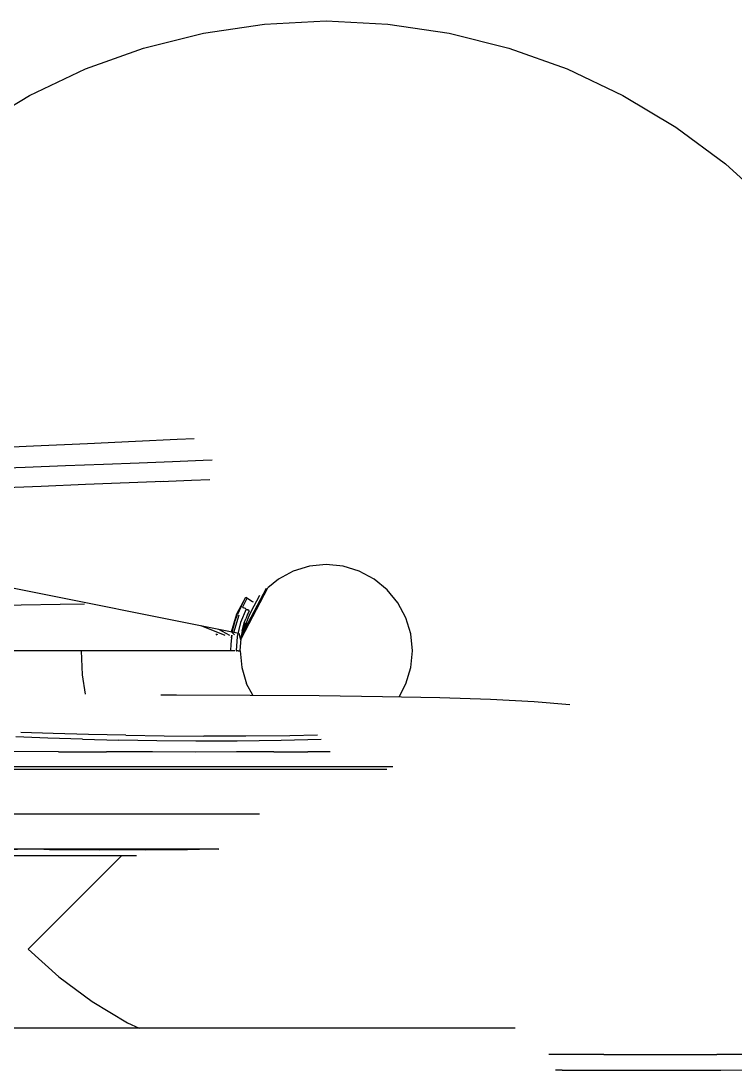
# Model space of a CAD drawing. Header units: millimetres. Extents: x -57554 to 16546, y 2142 to 98430.
# Drawn here: x -16408 to -15994, y 74943 to 75551 of the extents above; entities that cross this region are included whole.
import ezdxf

# ---------------------------------------------------------------- set-up
doc = ezdxf.new("R2010")
doc.units = ezdxf.units.MM

msp = doc.modelspace()

# ---------------------------------------------------------------- linework, layer by layer
at = {"color": 2, "linetype": 'Continuous'}
for p, q in [((-16302.58, 75544.23), (-16267.15, 75549.49)), ((-16267.15, 75549.49), (-16231.37, 75551.24)), ((-16231.37, 75551.24), (-16195.59, 75549.49)), ((-16195.59, 75549.49), (-16160.16, 75544.23)), ((-16337.32, 75535.53), (-16302.58, 75544.23)), ((-16160.16, 75544.23), (-16125.42, 75535.53)), ((-16371.05, 75523.46), (-16337.32, 75535.53)), ((-16125.42, 75535.53), (-16091.69, 75523.46)), ((-16403.43, 75508.15), (-16371.05, 75523.46)), ((-16091.69, 75523.46), (-16059.31, 75508.15)), ((-16420.96, 75497.64), (-16403.43, 75508.15)), ((-16059.31, 75508.15), (-16028.59, 75489.73)), ((-16028.59, 75489.73), (-15999.82, 75468.39)), ((-15999.82, 75468.39), (-15973.28, 75444.34)), ((-16369.94, 75306.23), (-16401.19, 75304.78)), ((-16341.97, 75307.51), (-16369.94, 75306.23)), ((-16317.78, 75308.62), (-16341.97, 75307.51)), ((-16307.95, 75309.07), (-16317.78, 75308.62)), ((-16401.19, 75304.78), (-16434.76, 75303.22)), ((-16382.71, 75293.58), (-16360.59, 75294.42)), ((-16360.59, 75294.42), (-16339.82, 75295.22)), ((-16339.82, 75295.22), (-16320.52, 75295.96)), ((-16320.52, 75295.96), (-16302.81, 75296.64)), ((-16302.81, 75296.64), (-16297.59, 75296.84)), ((-16430.46, 75291.78), (-16406.05, 75292.7)), ((-16406.05, 75292.7), (-16382.71, 75293.58)), ((-16371.07, 75282.55), (-16396.76, 75281.51)), ((-16325.51, 75284.42), (-16371.07, 75282.55)), ((-16327.34, 75284.34), (-16309.62, 75285.07)), ((-16309.62, 75285.07), (-16298.85, 75285.51)), ((-16396.76, 75281.51), (-16424.29, 75280.39)), ((-16241.12, 75235.28), (-16250.5, 75232.44)), ((-16231.37, 75236.24), (-16241.12, 75235.28)), ((-16221.61, 75235.28), (-16231.37, 75236.24)), ((-16212.24, 75232.44), (-16221.61, 75235.28)), ((-16259.15, 75227.82), (-16265.35, 75222.73)), ((-16250.5, 75232.44), (-16259.15, 75227.82)), ((-16203.59, 75227.82), (-16212.24, 75232.44)), ((-16196.01, 75221.6), (-16203.59, 75227.82)), ((-16283.14, 75196.54), (-16434.83, 75226.72)), ((-16280.59, 75193.5), (-16265.35, 75222.73)), ((-16280.09, 75195.86), (-16266.11, 75222.59)), ((-16189.8, 75214.02), (-16196.01, 75221.6)), ((-16283.16, 75207.69), (-16277.98, 75217.39)), ((-16280.75, 75212), (-16277.95, 75217.37)), ((-16277.32, 75216.95), (-16279.98, 75211.59)), ((-16277.98, 75217.39), (-16274.2, 75214.87)), ((-16274.88, 75208.93), (-16269.92, 75218.45)), ((-16274.2, 75214.87), (-16273.84, 75214.62)), ((-16432.79, 75212.33), (-16408.39, 75212.81)), ((-16408.39, 75212.81), (-16385.82, 75213.27)), ((-16385.82, 75213.27), (-16371.54, 75213.56)), ((-16280.75, 75212), (-16282.89, 75207.38)), ((-16277.78, 75210.45), (-16281.05, 75202.73)), ((-16279.98, 75211.59), (-16279.3, 75211.24)), ((-16279.81, 75211.51), (-16279.98, 75211.59)), ((-16279.3, 75211.24), (-16279.81, 75211.51)), ((-16278.74, 75210.95), (-16279.3, 75211.24)), ((-16278.29, 75210.71), (-16278.74, 75210.95)), ((-16277.97, 75210.55), (-16278.29, 75210.71)), ((-16277.78, 75210.45), (-16276.94, 75210.01)), ((-16277.78, 75210.45), (-16277.06, 75210.07)), ((-16276.94, 75210.01), (-16277.06, 75210.07)), ((-16277.03, 75207.19), (-16275.91, 75209.47)), ((-16276.32, 75209.69), (-16276.94, 75210.01)), ((-16275.91, 75209.47), (-16276.32, 75209.69)), ((-16275.91, 75206.83), (-16274.88, 75208.93)), ((-16185.18, 75205.38), (-16189.8, 75214.02)), ((-16286.35, 75197.18), (-16283.16, 75207.69)), ((-16284.94, 75196.9), (-16281.84, 75207.15)), ((-16284.6, 75202.59), (-16282.89, 75207.38)), ((-16281.05, 75202.73), (-16283.04, 75194.6)), ((-16278.93, 75202.36), (-16278.04, 75204.81)), ((-16277.03, 75207.19), (-16278.04, 75204.81)), ((-16277.65, 75202.38), (-16276.83, 75204.64)), ((-16276.83, 75204.64), (-16275.91, 75206.83)), ((-16182.33, 75196), (-16185.18, 75205.38)), ((-16290.04, 75195.18), (-16303.93, 75200.68)), ((-16287.26, 75195.06), (-16293.71, 75198.65)), ((-16284.7, 75195.45), (-16286.35, 75197.18)), ((-16286.22, 75197.61), (-16285.87, 75197.67)), ((-16286.22, 75197.61), (-16285.88, 75197.67)), ((-16285.96, 75197.1), (-16285.88, 75197.67)), ((-16285.95, 75197.1), (-16284.6, 75202.59)), ((-16285.87, 75197.67), (-16285.95, 75197.1)), ((-16284.6, 75202.59), (-16285.87, 75197.67)), ((-16280.21, 75197.65), (-16280.77, 75194.69)), ((-16280.21, 75197.65), (-16278.93, 75202.36)), ((-16280.21, 75197.65), (-16279.15, 75201.58)), ((-16280.09, 75195.86), (-16279.14, 75198.62)), ((-16279.43, 75197.78), (-16278.29, 75202.46)), ((-16279.15, 75201.58), (-16278.93, 75202.36)), ((-16278.29, 75202.46), (-16279.14, 75198.62)), ((-16279.14, 75198.62), (-16277.65, 75202.38)), ((-16295.27, 75196.02), (-16295.25, 75195.58)), ((-16295.25, 75195.58), (-16294.32, 75195.84)), ((-16295.25, 75195.58), (-16294.32, 75195.84)), ((-16286.42, 75193.84), (-16286.73, 75190.03)), ((-16286.42, 75193.84), (-16286.22, 75195.23)), ((-16286.22, 75195.23), (-16286.42, 75193.84)), ((-16283.04, 75194.6), (-16283.71, 75186.24)), ((-16281.02, 75192.68), (-16281.9, 75196.29)), ((-16281.37, 75186.24), (-16280.67, 75193.32)), ((-16280.77, 75194.69), (-16281.02, 75192.68)), ((-16280.99, 75192.91), (-16280.98, 75192.97)), ((-16280.77, 75194.69), (-16280.98, 75192.97)), ((-16280.89, 75193.43), (-16280.16, 75195.64)), ((-16280.75, 75194.81), (-16280.77, 75194.69)), ((-16280.67, 75193.32), (-16280.59, 75193.5)), ((-16280.59, 75193.5), (-16280.56, 75193.8)), ((-16280.56, 75194.28), (-16280.4, 75194.84)), ((-16280.55, 75194.06), (-16280.56, 75194.28)), ((-16280.56, 75193.8), (-16280.55, 75194.06)), ((-16280.4, 75194.84), (-16280.46, 75194.69)), ((-16280.4, 75194.84), (-16280.09, 75195.86)), ((-16181.37, 75186.24), (-16182.33, 75196)), ((-16284.32, 75186.24), (-16434.7, 75186.24)), ((-16373.63, 75186.24), (-16372.95, 75172.3)), ((-16286.73, 75190.03), (-16286.84, 75186.24)), ((-16283.71, 75186.24), (-16283.37, 75186.24)), ((-16282.89, 75186.24), (-16283.37, 75186.24)), ((-16282.56, 75186.24), (-16282.89, 75186.24)), ((-16282.56, 75186.24), (-16281.63, 75186.24)), ((-16281.63, 75186.24), (-16281.37, 75186.24)), ((-16281.37, 75186.24), (-16280.41, 75176.49)), ((-16182.33, 75176.49), (-16181.37, 75186.24)), ((-16372.95, 75172.3), (-16371.28, 75161.06)), ((-16280.41, 75176.49), (-16277.56, 75167.11)), ((-16185.18, 75167.11), (-16182.33, 75176.49)), ((-16274.05, 75160.54), (-16277.56, 75167.11)), ((-16189.18, 75159.62), (-16185.18, 75167.11)), ((-16327.42, 75160.81), (-16318.22, 75160.77)), ((-16318.22, 75160.77), (-16275.44, 75160.55)), ((-16275.44, 75160.55), (-16235.48, 75160.25)), ((-16235.48, 75160.25), (-16198.7, 75159.81)), ((-16198.7, 75159.81), (-16165.46, 75159.15)), ((-16165.46, 75159.15), (-16136.06, 75158.2)), ((-16136.06, 75158.2), (-16110.81, 75156.9)), ((-16110.81, 75156.9), (-16090.02, 75155.21)), ((-16392.86, 75135.7), (-16411.35, 75136.35)), ((-16389.7, 75138.34), (-16408.55, 75138.89)), ((-16369.27, 75137.82), (-16389.7, 75138.34)), ((-16347.72, 75137.35), (-16369.27, 75137.82)), ((-16347.72, 75137.35), (-16325.43, 75136.99)), ((-16325.43, 75136.99), (-16302.31, 75136.78)), ((-16278.02, 75136.79), (-16302.31, 75136.78)), ((-16252.45, 75137.05), (-16278.02, 75136.79)), ((-16236.37, 75137.4), (-16252.45, 75137.05)), ((-16372.82, 75135.09), (-16392.86, 75135.7)), ((-16372.82, 75135.09), (-16351.66, 75134.55)), ((-16329.75, 75134.13), (-16351.66, 75134.55)), ((-16306.97, 75133.9), (-16329.75, 75134.13)), ((-16282.97, 75133.9), (-16306.97, 75133.9)), ((-16257.61, 75134.19), (-16282.97, 75133.9)), ((-16234.36, 75134.78), (-16257.61, 75134.19)), ((-16386.77, 75127.72), (-16415.92, 75127.8)), ((-16386.77, 75127.72), (-16358.82, 75127.65)), ((-16332.17, 75127.61), (-16358.82, 75127.65)), ((-16307.02, 75127.6), (-16332.17, 75127.61)), ((-16283.54, 75127.62), (-16307.02, 75127.6)), ((-16261.83, 75127.66), (-16283.54, 75127.62)), ((-16261.83, 75127.66), (-16241.98, 75127.72)), ((-16229.2, 75127.78), (-16241.98, 75127.72)), ((-16192.83, 75118.96), (-17019.62, 75118.96)), ((-16196.32, 75117.5), (-17016.09, 75117.5)), ((-16270.06, 75091.5), (-16966.37, 75091.5)), ((-16293.72, 75071.3), (-16965.37, 75071.3)), ((-16398.65, 75071.3), (-16422.84, 75070.92)), ((-16391.85, 75070.92), (-16398.65, 75071.3)), ((-16311.81, 75070.92), (-16391.85, 75070.92)), ((-16362.84, 75070.92), (-16335.82, 75071.3)), ((-16311.69, 75071.3), (-16336.07, 75070.92)), ((-16336.07, 75070.92), (-16327.38, 75071.3)), ((-16297.84, 75071.3), (-16311.81, 75070.92)), ((-16294.11, 75071.11), (-16297.84, 75071.3)), ((-16341.39, 75067.5), (-16947.27, 75067.5)), ((-16350.11, 75067.5), (-16404.23, 75013.39)), ((-16404.23, 75013.39), (-16386.45, 74997.28)), ((-16386.45, 74997.28), (-16367.18, 74982.99)), ((-16367.18, 74982.99), (-16346.6, 74970.65)), ((-16121.74, 74967.5), (-16461.56, 74967.5)), ((-16346.6, 74970.65), (-16339.93, 74967.5)), ((-16096.59, 74952.39), (-16102.25, 74952.39)), ((-16070.31, 74952.39), (-16096.59, 74952.39)), ((-16070.31, 74952.39), (-16044.03, 74952.38)), ((-16044.03, 74952.38), (-16030.9, 74952.38)), ((-16030.9, 74952.38), (-16017.75, 74952.37)), ((-16017.75, 74952.37), (-16004.86, 74952.37)), ((-15987.11, 74952.38), (-16004.86, 74952.37)), ((-16094.56, 74943.3), (-16098.43, 74943.3)), ((-16094.56, 74943.3), (-16068.17, 74943.31)), ((-16068.17, 74943.31), (-16041.1, 74943.31)), ((-16041.78, 74943.31), (-16028.59, 74943.3)), ((-16028.59, 74943.3), (-16015.39, 74943.3)), ((-16015.39, 74943.3), (-16002.43, 74943.3)), ((-16002.43, 74943.3), (-15990.09, 74943.32))]:
    msp.add_line(p, q, dxfattribs=at)

doc.saveas('drawing.dxf')
